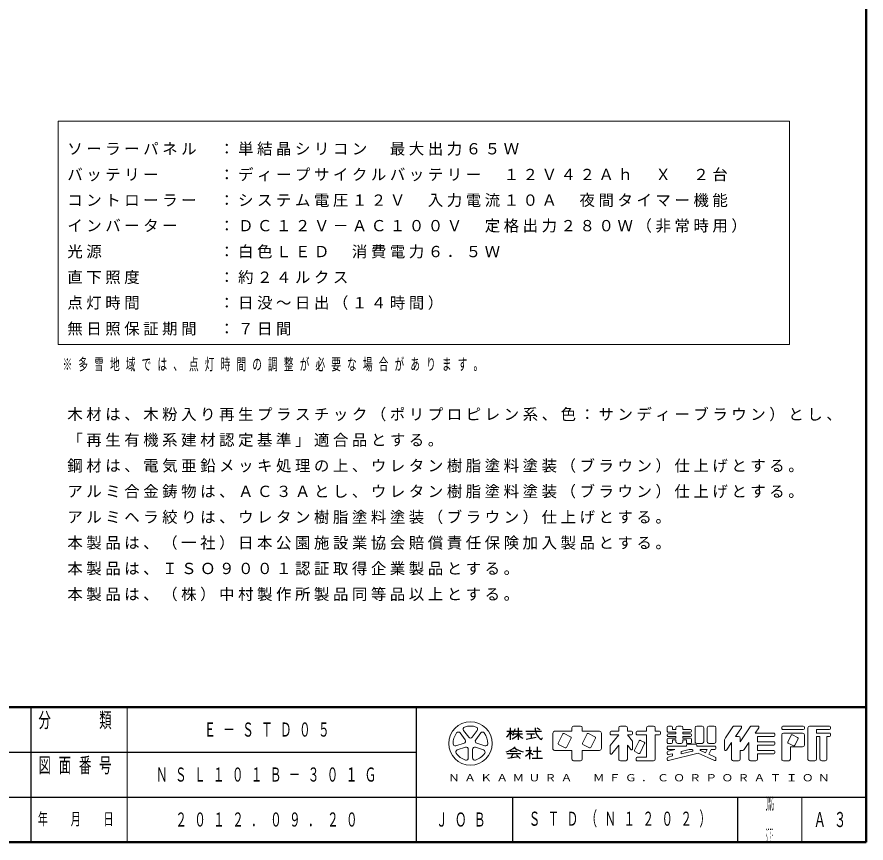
# Model space of a CAD drawing. Units: millimetres on the paper, scale 1:30. Extents: x 895 to 1260, y -33 to 257.
# Drawn here: x 1127.9 to 1260, y -0.1 to 128.4 of the extents above; entities that cross this region are included whole.
import ezdxf
from ezdxf.enums import TextEntityAlignment as Align

# ---------------------------------------------------------------- set-up
doc = ezdxf.new("R2010")
doc.units = ezdxf.units.MM
doc.layers.add('CLASS1', color=21, linetype='Continuous', lineweight=13)
doc.layers.add('NAKAMURA図枠', color=7, linetype='Continuous', lineweight=13)
doc.layers.add('図デ_タ99', color=7, linetype='Continuous')
doc.styles.add('ＭＳ ゴシック', font='')
doc.styles.get('ＭＳ ゴシック').set_extended_font_data('MS Gothic')

msp = doc.modelspace()

# ---------------------------------------------------------------- linework, layer by layer
at = {"layer": 'CLASS1'}
for p, q in [((1134.289, 112.24), (1134.289, 77.44)), ((1248.089, 112.24), (1134.289, 112.24)), ((1248.089, 77.44), (1248.089, 112.24)), ((1134.289, 77.44), (1248.089, 77.44))]:
    msp.add_line(p, q, dxfattribs=at)
at = {"layer": 'NAKAMURA図枠', "lineweight": 50}
for p, q in [((1260, 0), (1260, 257)), ((895, 21), (1260, 21)), ((895, 0), (1260, 0))]:
    msp.add_line(p, q, dxfattribs=at)
at = {"layer": 'NAKAMURA図枠', "lineweight": 25}
for p, q in [((1130, 21), (1130, 0)), ((1190, 21), (1190, 0)), ((1204.099, 17.253), (1205.044, 17.253)), ((1204.639, 17.793), (1204.639, 15.903)), ((1205.231, 17.253), (1206.475, 17.253)), ((1205.854, 17.793), (1205.854, 15.903)), ((1207.069, 17.253), (1209.499, 17.253)), ((1209.281, 17.467), (1208.84, 17.761)), ((1205.085, 16.848), (1206.529, 16.848)), ((1207.111, 16.02), (1208.647, 16.327)), ((1207.204, 16.848), (1208.419, 16.848)), ((1207.879, 16.848), (1207.879, 16.173)), ((1207.609, 14.823), (1207.609, 14.283)), ((1208.824, 14.823), (1208.824, 13.068)), ((1077.5, 14), (1190, 14)), ((1204.099, 13.784), (1206.259, 13.784)), ((1204.235, 13.067), (1205.887, 13.304)), ((1204.639, 14.148), (1205.719, 14.148)), ((1205.101, 13.784), (1204.711, 13.136)), ((1205.584, 13.607), (1206.19, 13.001)), ((1207.069, 14.283), (1207.949, 14.283)), ((1207.609, 13.91), (1207.609, 12.933)), ((1207.66, 13.96), (1208.204, 13.646)), ((1208.217, 14.148), (1209.432, 14.148)), ((1208.014, 13.068), (1209.634, 13.068)), ((1022.5, 7), (1260, 7)), ((1205, 7), (1205, 0)), ((1240, 7), (1240, 0))]:
    msp.add_line(p, q, dxfattribs=at)
at = {"layer": 'NAKAMURA図枠'}
for p, q in [((1145, 21), (1145, 0)), ((1197.371, 17.393), (1198.156, 16.313)), ((1198.702, 16.313), (1199.487, 17.393)), ((1211.524, 17.253), (1214.224, 17.253)), ((1214.224, 17.793), (1214.224, 17.253)), ((1214.494, 18.063), (1215.574, 18.063)), ((1215.844, 17.793), (1215.844, 17.253)), ((1215.844, 17.253), (1218.544, 17.253)), ((1220.326, 17.253), (1221.514, 17.253)), ((1221.514, 17.793), (1221.514, 17.253)), ((1221.784, 18.063), (1222.594, 18.063)), ((1222.864, 17.793), (1222.864, 17.253)), ((1222.864, 17.253), (1223.512, 17.253)), ((1224.376, 17.253), (1225.834, 17.253)), ((1225.834, 17.793), (1225.834, 17.253)), ((1226.104, 18.063), (1226.914, 18.063)), ((1227.184, 17.793), (1227.184, 17.253)), ((1227.184, 17.253), (1227.832, 17.253)), ((1229.074, 17.901), (1229.074, 17.28)), ((1229.236, 18.063), (1229.722, 18.063)), ((1229.884, 17.901), (1229.884, 17.523)), ((1229.884, 17.523), (1230.424, 17.523)), ((1230.424, 17.793), (1230.424, 17.523)), ((1231.234, 18.063), (1230.694, 18.063)), ((1231.504, 17.793), (1231.504, 17.523)), ((1231.504, 17.523), (1232.692, 17.523)), ((1232.854, 17.361), (1232.854, 17.28)), ((1233.394, 17.793), (1233.394, 15.633)), ((1233.664, 18.063), (1234.474, 18.063)), ((1234.744, 17.793), (1234.744, 15.633)), ((1235.284, 17.793), (1235.284, 15.633)), ((1235.554, 18.063), (1236.364, 18.063)), ((1236.634, 17.793), (1236.634, 15.633)), ((1238.12, 16.242), (1239.254, 17.943)), ((1239.479, 18.063), (1240.471, 18.063)), ((1239.694, 16.443), (1240.606, 17.811)), ((1240.414, 15.633), (1241.954, 17.943)), ((1242.179, 18.063), (1243.171, 18.063)), ((1242.754, 16.983), (1243.306, 17.811)), ((1246.894, 17.901), (1246.894, 17.685)), ((1247.056, 18.063), (1250.242, 18.063)), ((1247.056, 17.523), (1250.242, 17.523)), ((1250.404, 17.901), (1250.404, 17.685)), ((1250.944, 17.793), (1250.944, 12.933)), ((1251.214, 18.063), (1254.292, 18.063)), ((1252.294, 17.523), (1252.294, 16.983)), ((1252.294, 17.523), (1254.292, 17.523)), ((1254.454, 17.901), (1254.454, 17.685)), ((1197.61, 15.917), (1196.825, 16.997)), ((1200.033, 16.997), (1199.248, 15.917)), ((1211.254, 16.983), (1211.254, 14.553)), ((1212.802, 16.838), (1212.082, 15.4)), ((1214.025, 16.408), (1213.019, 16.911)), ((1213.378, 14.752), (1214.098, 16.19)), ((1216.582, 16.838), (1215.862, 15.4)), ((1217.805, 16.408), (1216.799, 16.911)), ((1217.158, 14.752), (1217.878, 16.19)), ((1218.814, 16.983), (1218.814, 14.553)), ((1220.164, 17.091), (1220.164, 16.875)), ((1221.514, 16.713), (1220.164, 15.026)), ((1220.326, 16.713), (1221.514, 16.713)), ((1222.864, 16.713), (1223.674, 15.701)), ((1222.864, 16.713), (1223.512, 16.713)), ((1223.674, 17.091), (1223.674, 16.875)), ((1224.214, 17.091), (1224.214, 16.875)), ((1224.376, 16.713), (1225.834, 16.713)), ((1225.834, 16.713), (1225.834, 13.203)), ((1227.184, 16.713), (1227.184, 12.933)), ((1227.184, 16.713), (1227.832, 16.713)), ((1227.994, 17.091), (1227.994, 16.875)), ((1229.074, 16.686), (1229.074, 16.605)), ((1229.074, 16.011), (1229.074, 15.525)), ((1229.236, 17.118), (1230.424, 17.118)), ((1229.236, 16.848), (1230.424, 16.848)), ((1229.236, 16.443), (1230.424, 16.443)), ((1229.236, 16.173), (1230.424, 16.173)), ((1229.884, 15.903), (1230.424, 15.903)), ((1229.884, 15.903), (1229.884, 15.525)), ((1230.424, 17.118), (1230.424, 16.848)), ((1230.424, 16.443), (1230.424, 16.173)), ((1230.424, 15.903), (1230.424, 15.633)), ((1231.504, 17.118), (1232.692, 17.118)), ((1231.504, 17.118), (1231.504, 16.848)), ((1231.504, 16.848), (1232.692, 16.848)), ((1231.504, 16.443), (1232.692, 16.443)), ((1231.504, 16.443), (1231.504, 16.173)), ((1231.504, 16.173), (1232.692, 16.173)), ((1231.504, 15.903), (1231.504, 15.633)), ((1231.504, 15.903), (1232.044, 15.903)), ((1232.044, 15.903), (1232.044, 15.525)), ((1232.854, 16.686), (1232.854, 16.605)), ((1232.854, 16.011), (1232.854, 15.525)), ((1239.694, 16.443), (1240.144, 16.443)), ((1240.414, 16.173), (1240.414, 15.633)), ((1242.754, 16.983), (1245.652, 16.983)), ((1243.114, 16.443), (1245.652, 16.443)), ((1243.114, 16.443), (1243.114, 15.633)), ((1245.814, 16.821), (1245.814, 16.605)), ((1246.894, 16.713), (1246.894, 12.933)), ((1247.164, 16.983), (1250.134, 16.983)), ((1248.334, 16.622), (1247.83, 15.616)), ((1248.551, 16.695), (1249.341, 16.3)), ((1249.414, 16.082), (1248.91, 15.076)), ((1250.404, 16.713), (1250.404, 15.093)), ((1252.294, 16.983), (1254.292, 16.983)), ((1252.294, 16.443), (1252.834, 16.443)), ((1252.294, 16.443), (1252.294, 12.933)), ((1252.834, 16.443), (1252.834, 12.933)), ((1253.914, 16.443), (1254.292, 16.443)), ((1253.914, 16.443), (1253.914, 12.933)), ((1254.454, 16.821), (1254.454, 16.605)), ((1196.172, 14.985), (1197.441, 15.397)), ((1197.65, 14.755), (1196.38, 14.343)), ((1200.478, 14.343), (1199.208, 14.755)), ((1199.417, 15.397), (1200.687, 14.985)), ((1212.155, 15.183), (1213.161, 14.68)), ((1215.935, 15.183), (1216.941, 14.68)), ((1220.164, 15.026), (1220.164, 13.868)), ((1221.514, 15.093), (1220.453, 13.766)), ((1221.514, 15.093), (1221.514, 12.933)), ((1222.864, 15.093), (1223.386, 14.441)), ((1222.864, 15.093), (1222.864, 12.933)), ((1223.674, 15.701), (1223.674, 14.543)), ((1224.682, 15.758), (1223.962, 14.32)), ((1225.546, 15.326), (1224.826, 13.888)), ((1224.899, 15.831), (1225.473, 15.544)), ((1229.074, 14.796), (1229.074, 14.58)), ((1229.236, 15.363), (1229.722, 15.363)), ((1229.236, 14.958), (1232.044, 14.958)), ((1230.694, 15.363), (1231.234, 15.363)), ((1232.044, 15.066), (1232.044, 14.958)), ((1232.206, 15.363), (1232.692, 15.363)), ((1232.206, 15.228), (1233.502, 15.228)), ((1233.664, 15.363), (1234.474, 15.363)), ((1233.664, 15.066), (1233.664, 14.958)), ((1233.664, 14.958), (1236.472, 14.958)), ((1235.554, 15.363), (1236.364, 15.363)), ((1236.634, 14.796), (1236.634, 14.58)), ((1237.984, 15.793), (1237.984, 14.413)), ((1238.281, 14.323), (1239.064, 15.498)), ((1239.064, 15.498), (1239.064, 12.933)), ((1241.034, 14.404), (1241.764, 15.498)), ((1241.764, 15.498), (1241.764, 12.933)), ((1243.114, 15.633), (1245.652, 15.633)), ((1243.114, 15.093), (1243.114, 14.283)), ((1243.114, 15.093), (1245.652, 15.093)), ((1245.814, 15.471), (1245.814, 15.255)), ((1247.903, 15.399), (1248.693, 15.004)), ((1248.244, 14.823), (1248.244, 12.933)), ((1248.244, 14.823), (1250.134, 14.823)), ((1198.092, 13.099), (1198.092, 14.434)), ((1198.767, 14.434), (1198.767, 13.099)), ((1211.524, 14.283), (1214.224, 14.283)), ((1214.224, 14.283), (1214.224, 12.933)), ((1215.844, 14.283), (1218.544, 14.283)), ((1215.844, 14.283), (1215.844, 12.933)), ((1224.035, 14.103), (1224.609, 13.816)), ((1229.074, 13.995), (1229.074, 13.773)), ((1230.26, 14.418), (1229.197, 14.152)), ((1229.884, 13.406), (1229.197, 13.234)), ((1229.236, 14.418), (1230.26, 14.418)), ((1233.85, 13.841), (1229.275, 12.697)), ((1229.884, 13.768), (1229.275, 13.615)), ((1229.884, 13.768), (1229.884, 13.406)), ((1232.487, 14.418), (1231.234, 14.105)), ((1232.977, 14.179), (1231.234, 13.743)), ((1231.234, 14.105), (1231.234, 13.743)), ((1232.487, 14.418), (1232.947, 14.418)), ((1233.85, 13.841), (1236.406, 12.705)), ((1234.229, 14.263), (1235.032, 13.906)), ((1234.262, 14.418), (1235.288, 14.418)), ((1235.032, 13.906), (1235.288, 14.418)), ((1235.526, 13.687), (1235.892, 14.418)), ((1235.526, 13.687), (1236.538, 13.237)), ((1235.892, 14.418), (1236.472, 14.418)), ((1240.414, 14.283), (1240.81, 14.283)), ((1240.414, 14.283), (1240.414, 12.933)), ((1243.114, 14.283), (1245.652, 14.283)), ((1243.114, 13.743), (1243.114, 12.933)), ((1243.114, 13.743), (1245.652, 13.743)), ((1245.814, 14.121), (1245.814, 13.905)), ((1214.494, 12.663), (1215.574, 12.663)), ((1221.784, 12.663), (1222.594, 12.663)), ((1224.214, 13.041), (1224.214, 12.825)), ((1224.376, 13.203), (1225.834, 13.203)), ((1224.376, 12.663), (1226.914, 12.663)), ((1229.074, 13.077), (1229.074, 12.854)), ((1236.634, 13.089), (1236.634, 12.853)), ((1239.334, 12.663), (1240.144, 12.663)), ((1242.034, 12.663), (1242.844, 12.663)), ((1247.164, 12.663), (1247.974, 12.663)), ((1251.214, 12.663), (1252.024, 12.663)), ((1253.104, 12.663), (1253.644, 12.663)), ((1250, 7), (1250, 0))]:
    msp.add_line(p, q, dxfattribs=at)
msp.add_circle((1198.429, 15.363), 3.375, dxfattribs=at)
for centre, radius, start, end in [((1197.644, 17.592), 0.338, 109.39847, 215.99997), ((1198.429, 15.363), 2.7, 70.60155, 109.39847), ((1199.214, 17.592), 0.338, 324, 70.60155), ((1211.524, 16.983), 0.27, 89.99998, 179.99996), ((1214.494, 17.793), 0.27, 89.99998, 179.99996), ((1215.574, 17.793), 0.27, 0, 89.99998), ((1218.544, 16.983), 0.27, 0, 89.99998), ((1220.326, 17.091), 0.162, 89.99998, 179.99996), ((1221.784, 17.793), 0.27, 89.99998, 179.99996), ((1222.594, 17.793), 0.27, 0, 89.99998), ((1223.512, 17.091), 0.162, 0, 89.99998), ((1224.376, 17.091), 0.162, 89.99998, 179.99996), ((1226.104, 17.793), 0.27, 89.99998, 179.99996), ((1226.914, 17.793), 0.27, 0, 89.99998), ((1227.832, 17.091), 0.162, 0, 89.99998), ((1229.236, 17.901), 0.162, 89.99998, 179.99996), ((1229.236, 17.28), 0.162, 179.99998, 270.00002), ((1229.722, 17.901), 0.162, 0, 89.99998), ((1230.694, 17.793), 0.27, 89.99998, 179.99996), ((1231.234, 17.793), 0.27, 0, 89.99998), ((1232.692, 17.361), 0.162, 0, 89.99998), ((1232.692, 17.28), 0.162, 270.00002, 0), ((1233.664, 17.793), 0.27, 89.99998, 179.99996), ((1234.474, 17.793), 0.27, 0, 89.99998), ((1235.554, 17.793), 0.27, 89.99998, 179.99996), ((1236.364, 17.793), 0.27, 0, 89.99998), ((1239.479, 17.793), 0.27, 89.99998, 146.30984), ((1240.471, 17.901), 0.162, 326.31015, 89.99998), ((1242.179, 17.793), 0.27, 89.99998, 146.3098), ((1243.171, 17.901), 0.162, 326.31003, 89.99998), ((1247.056, 17.901), 0.162, 89.99998, 179.99996), ((1247.056, 17.685), 0.162, 179.99998, 270.00002), ((1250.242, 17.901), 0.162, 0, 89.99998), ((1250.242, 17.685), 0.162, 270.00002, 0), ((1251.214, 17.793), 0.27, 89.99998, 179.99996), ((1254.292, 17.901), 0.162, 0, 89.99998), ((1254.292, 17.685), 0.162, 270.00002, 0), ((1198.429, 15.363), 2.7, 142.60154, 181.39846), ((1196.552, 16.798), 0.338, 35.99999, 142.60154), ((1197.337, 15.718), 0.338, 287.99998, 35.99999), ((1198.429, 16.512), 0.338, 215.99998, 324), ((1199.521, 15.718), 0.338, 143.99996, 251.99999), ((1200.306, 16.798), 0.338, 37.39846, 143.99995), ((1198.429, 15.363), 2.7, 358.60155, 37.39847), ((1212.946, 16.766), 0.162, 63.43492, 153.43499), ((1213.953, 16.263), 0.162, 333.4349, 63.43487), ((1216.726, 16.766), 0.162, 63.43492, 153.43499), ((1217.733, 16.263), 0.162, 333.4349, 63.43487), ((1220.326, 16.875), 0.162, 179.99998, 270.00002), ((1223.512, 16.875), 0.162, 270.00002, 0), ((1224.376, 16.875), 0.162, 179.99998, 270.00002), ((1227.832, 16.875), 0.162, 270.00002, 0), ((1229.236, 16.686), 0.162, 89.99998, 179.99996), ((1229.236, 16.605), 0.162, 179.99998, 270.00002), ((1229.236, 16.011), 0.162, 89.99998, 179.99996), ((1232.692, 16.686), 0.162, 0, 89.99998), ((1232.692, 16.605), 0.162, 270.00002, 0), ((1232.692, 16.011), 0.162, 0, 89.99998), ((1238.794, 15.793), 0.81, 146.30999, 179.99996), ((1240.144, 16.173), 0.27, 0, 89.99998), ((1245.652, 16.821), 0.162, 0, 89.99998), ((1245.652, 16.605), 0.162, 270.00002, 0), ((1247.164, 16.713), 0.27, 89.99998, 179.99996), ((1248.478, 16.55), 0.162, 63.43447, 153.43474), ((1249.269, 16.155), 0.162, 333.43484, 63.43447), ((1250.134, 16.713), 0.27, 0, 89.99998), ((1254.292, 16.821), 0.162, 0, 89.99998), ((1254.292, 16.605), 0.162, 270.00002, 0), ((1196.067, 15.306), 0.338, 181.39848, 287.99997), ((1197.754, 14.434), 0.338, 359.99997, 107.99999), ((1199.104, 14.434), 0.338, 71.99997, 179.99999), ((1200.791, 15.306), 0.338, 252.00001, 358.60156), ((1211.524, 14.553), 0.27, 179.99998, 270.00002), ((1212.227, 15.328), 0.162, 153.43495, 243.43485), ((1213.234, 14.825), 0.162, 243.43498, 333.43496), ((1216.007, 15.328), 0.162, 153.43495, 243.43485), ((1217.014, 14.825), 0.162, 243.43498, 333.43496), ((1218.544, 14.553), 0.27, 270.00002, 0), ((1223.512, 14.543), 0.162, 218.65962, 0), ((1224.826, 15.686), 0.162, 63.43487, 153.43498), ((1225.401, 15.399), 0.162, 333.43492, 63.43493), ((1229.236, 15.525), 0.162, 179.99998, 270.00002), ((1229.236, 14.796), 0.162, 89.99998, 179.99996), ((1229.236, 14.58), 0.162, 179.99998, 270.00002), ((1229.722, 15.525), 0.162, 270.00002, 0), ((1230.694, 15.633), 0.27, 179.99998, 270.00002), ((1231.234, 15.633), 0.27, 270.00002, 0), ((1232.206, 15.525), 0.162, 179.99998, 270.00002), ((1232.206, 15.066), 0.162, 89.99998, 179.99996), ((1232.692, 15.525), 0.162, 270.00002, 0), ((1233.664, 15.633), 0.27, 179.99998, 270.00002), ((1233.502, 15.066), 0.162, 0, 89.99998), ((1234.474, 15.633), 0.27, 270.00002, 0), ((1235.554, 15.633), 0.27, 179.99998, 270.00002), ((1236.364, 15.633), 0.27, 270.00002, 0), ((1236.472, 14.796), 0.162, 0, 89.99998), ((1236.472, 14.58), 0.162, 270.00002, 0), ((1245.652, 15.471), 0.162, 0, 89.99998), ((1245.652, 15.255), 0.162, 270.00002, 0), ((1247.975, 15.544), 0.162, 153.43517, 243.43529), ((1248.766, 15.149), 0.162, 243.43534, 333.43491), ((1250.134, 15.093), 0.27, 270.00002, 0), ((1196.484, 14.022), 0.338, 107.99999, 214.60154), ((1198.429, 15.363), 2.7, 214.60156, 253.39848), ((1198.429, 15.363), 2.7, 286.60155, 325.39847), ((1200.374, 14.022), 0.338, 325.39847, 71.99996), ((1220.326, 13.868), 0.162, 179.99998, 321.34037), ((1224.107, 14.248), 0.162, 153.43487, 243.4348), ((1224.682, 13.961), 0.162, 243.43487, 333.43498), ((1229.236, 13.995), 0.162, 104.03614, 179.99996), ((1229.236, 13.773), 0.162, 179.99998, 284.03612), ((1229.236, 13.077), 0.162, 104.03614, 179.99996), ((1232.947, 14.297), 0.121, 284.0365, 89.99998), ((1234.262, 14.337), 0.081, 89.99998, 246.03817), ((1236.472, 13.089), 0.162, 0, 66.03701), ((1238.146, 14.413), 0.162, 179.99998, 326.30997), ((1240.81, 14.553), 0.27, 270.00002, 326.31002), ((1245.652, 14.121), 0.162, 0, 89.99998), ((1245.652, 13.905), 0.162, 270.00002, 0), ((1197.754, 13.099), 0.338, 253.39847, 359.99997), ((1199.104, 13.099), 0.338, 179.99999, 286.60154), ((1214.494, 12.933), 0.27, 179.99998, 270.00002), ((1215.574, 12.933), 0.27, 270.00002, 0), ((1221.784, 12.933), 0.27, 179.99998, 270.00002), ((1222.594, 12.933), 0.27, 270.00002, 0), ((1224.376, 13.041), 0.162, 89.99998, 179.99996), ((1224.376, 12.825), 0.162, 179.99998, 270.00002), ((1226.914, 12.933), 0.27, 270.00002, 0), ((1229.236, 12.854), 0.162, 179.99998, 284.03612), ((1236.472, 12.853), 0.162, 246.03699, 0), ((1239.334, 12.933), 0.27, 179.99998, 270.00002), ((1240.144, 12.933), 0.27, 270.00002, 0), ((1242.034, 12.933), 0.27, 179.99998, 270.00002), ((1242.844, 12.933), 0.27, 270.00002, 0), ((1247.164, 12.933), 0.27, 179.99998, 270.00002), ((1247.974, 12.933), 0.27, 270.00002, 0), ((1251.214, 12.933), 0.27, 179.99998, 270.00002), ((1252.024, 12.933), 0.27, 270.00002, 0), ((1253.104, 12.933), 0.27, 179.99998, 270.00002), ((1253.644, 12.933), 0.27, 270.00002, 0)]:
    msp.add_arc(centre, radius, start, end, dxfattribs=at)
at = {"layer": 'NAKAMURA図枠', "lineweight": 25}
for centre, radius, start, end in [((1202.534, 18.084), 2.285, 311.36185, 337.13638), ((1203.998, 18.047), 1.467, 313.72108, 343.54317), ((1210.437, 17.694), 1.953, 177.09472, 240.51891), ((1206.617, 18.427), 2.345, 212.50346, 230.00631), ((1203.626, 18.818), 3.034, 295.86917, 317.23867), ((1208.082, 18.818), 3.034, 222.76131, 240.10806), ((1208.46, 16.805), 1.299, 321.42112, 334.8249), ((1203.102, 17.257), 3.32, 285.11261, 313.40619), ((1207.23, 17.194), 3.192, 231.17281, 259.75506), ((1204.34, 17.226), 4.657, 304.87257, 320.80411)]:
    msp.add_arc(centre, radius, start, end, dxfattribs=at)

# ---------------------------------------------------------------- texts
at = {"layer": 'CLASS1', "char_height": 1.76, "attachment_point": 7, "style": 'ＭＳ ゴシック'}
for s, insert in [('\\T1.23;ソーラーパネル\u3000：単結晶シリコン\u3000最大出力６５Ｗ', (1135.689, 106.84)), ('\\T1.23;バッテリー\u3000\u3000\u3000：ディープサイクルバッテリー\u3000１２Ｖ４２Ａｈ\u3000Ｘ\u3000２台', (1135.689, 102.84)), ('\\T1.23;コントローラー\u3000：システム電圧１２Ｖ\u3000入力電流１０Ａ\u3000夜間タイマー機能\u3000', (1135.689, 98.84)), ('\\T1.23;インバーター\u3000\u3000：ＤＣ１２Ｖ－ＡＣ１００Ｖ\u3000定格出力２８０Ｗ（非常時用）\u3000', (1135.689, 94.84)), ('\\T1.23;光源\u3000\u3000\u3000\u3000\u3000\u3000：白色ＬＥＤ\u3000消費電力６．５Ｗ', (1135.689, 90.84)), ('\\T1.23;直下照度\u3000\u3000\u3000\u3000：約２４ルクス', (1135.689, 86.84)), ('\\T1.23;点灯時間\u3000\u3000\u3000\u3000：日没～日出（１４時間）', (1135.689, 82.84)), ('\\T1.23;無日照保証期間\u3000：７日間', (1135.689, 78.84))]:
    msp.add_mtext(s, dxfattribs=dict(at, insert=insert))
at = {"layer": 'CLASS1', "color": 7, "insert": (1134.951, 74.272), "char_height": 1.833, "attachment_point": 4, "style": 'ＭＳ ゴシック'}
msp.add_mtext('\\T1.64;\\W0.6;※多雪地域では、点灯時間の調整が必要な場合があります。', dxfattribs=at)
at = {"layer": 'CLASS1', "color": 70, "char_height": 1.76, "attachment_point": 1, "style": 'ＭＳ ゴシック'}
for s, insert in [('\\T1.23;木材は、木粉入り再生プラスチック（ポリプロピレン系、色：サンディーブラウン）とし、', (1135.689, 67.476)), ('\\T1.23;「再生有機系建材認定基準」適合品とする。', (1135.689, 63.476)), ('\\T1.23;鋼材は、電気亜鉛メッキ処理の上、ウレタン樹脂塗料塗装（ブラウン）仕上げとする。', (1135.689, 59.476)), ('\\T1.23;アルミ合金鋳物は、ＡＣ３Ａとし、ウレタン樹脂塗料塗装（ブラウン）仕上げとする。', (1135.689, 55.476)), ('\\T1.23;アルミヘラ絞りは、ウレタン樹脂塗料塗装（ブラウン）仕上げとする。', (1135.689, 51.476)), ('\\T1.23;本製品は、（一社）日本公園施設業協会賠償責任保険加入製品とする。', (1135.689, 47.476)), ('\\T1.23;本製品は、ＩＳＯ９００１認証取得企業製品とする。', (1135.689, 43.476)), ('\\T1.23;本製品は、（株）中村製作所製品同等品以上とする。', (1135.689, 39.476))]:
    msp.add_mtext(s, dxfattribs=dict(at, insert=insert))
at = {"layer": 'NAKAMURA図枠', "style": 'ＭＳ ゴシック'}
for s, width, p in [('ＤＷＧ', 0.15, (1245, 6)), ('ＳＩＺＥ', 0.1, (1245, 1))]:
    msp.add_text(s, height=2.199, dxfattribs=dict(at, width=width)).set_placement(p, align=Align.MIDDLE_CENTER)
at = {"layer": 'NAKAMURA図枠', "color": 4, "style": 'ＭＳ ゴシック'}
for s, insert, char_height, attachment_point in [('\\T1.64;\\W0.6;分\u3000\u3000類', (1137.5, 20.167), 2.346, 2), ('\\T1.64;\\W0.6;図面番号', (1137.5, 13.167), 2.346, 2), ('\\T1.39;\\W1.2;ＮＡＫＡＭＵＲＡ\u3000ＭＦＧ．ＣＯＲＰＯＲＡＴＩＯＮ', (1225, 10), 1.1, 5), ('\\T1.64;\\W0.6;年\u3000月\u3000日', (1137.5, 3.5), 1.906, 5), ('\\T1.64;\\W0.6;ＪＯＢ', (1197.5, 3.5), 2.199, 5), ('\\T1.64;\\W0.6;Ａ３', (1255, 3.5), 2.346, 5)]:
    msp.add_mtext(s, dxfattribs=dict(at, insert=insert, char_height=char_height, attachment_point=attachment_point))
at = {"layer": '図デ_タ99', "char_height": 2.199, "attachment_point": 4, "style": 'ＭＳ ゴシック'}
for s, insert in [('\\T1.64;\\W0.6;Ｅ－ＳＴＤ０５', (1157, 17.5)), ('\\T1.64;\\W0.6;ＮＳＬ１０１Ｂ－３０１Ｇ', (1149.5, 10.5)), ('\\T1.64;\\W0.6;２０１２．０９．２０', (1152.5, 3.5)), ('\\T1.64;\\W0.6;ＳＴＤ（Ｎ１２０２）', (1207.5, 3.5))]:
    msp.add_mtext(s, dxfattribs=dict(at, insert=insert))

doc.saveas('drawing.dxf')
